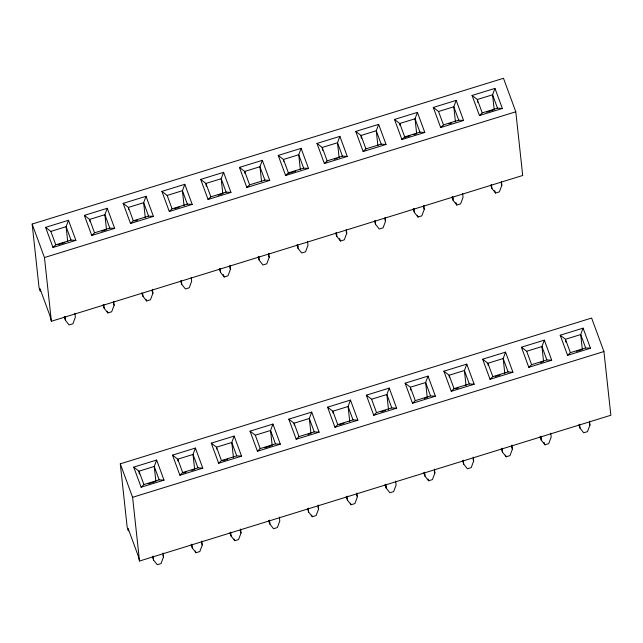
<?xml version="1.0" encoding="UTF-8"?>
<svg xmlns="http://www.w3.org/2000/svg" width="643" height="643" viewBox="0 0 643 643"><rect width="100%" height="100%" fill="white"/><g stroke="black" fill="none" stroke-linecap="round" stroke-linejoin="round"><path stroke-width="0.96" d="M68.496 220.284L75.882 240.369L52.983 247.459L45.605 227.365L68.496 220.284L66.116 226.682L67.74 241.672M107.268 208.292L114.655 228.386L91.756 235.467L84.37 215.373L107.268 208.292L104.881 214.69L106.513 229.68L101.747 231.159M146.033 196.3L153.42 216.394L130.529 223.475L123.143 203.381L146.033 196.3L143.654 202.706L145.286 217.696M184.806 184.308L192.193 204.402L169.294 211.483L161.907 191.389L184.806 184.308L182.419 190.714L184.051 205.704M223.571 172.316L230.958 192.41L208.067 199.491L200.68 179.397L223.571 172.316L221.192 178.722L222.824 193.712L218.049 195.183M262.344 160.324L269.73 180.418L246.832 187.499L239.445 167.405L262.344 160.324L259.957 166.73L261.588 181.72M156.635 460.05L164.021 480.136L141.122 487.217L133.736 467.131L156.635 460.05L154.248 466.448L155.879 481.438M301.109 148.34L308.495 168.426L285.605 175.507L278.218 155.421L301.109 148.34L298.73 154.738L300.361 169.728M195.4 448.058L202.786 468.144L179.895 475.225L172.509 455.14L195.4 448.058L193.021 454.456L194.652 469.446L191.783 470.33M339.882 136.348L347.268 156.442L324.369 163.523L316.983 143.429L339.882 136.348L337.503 142.746L339.126 157.736M234.173 436.067L241.559 456.16L218.66 463.241L211.274 443.148L234.173 436.067L231.785 442.464L233.417 457.454M378.647 124.356L386.033 144.45L363.142 151.531L355.756 131.437L378.647 124.356L376.268 130.762L377.899 145.744M272.937 424.075L280.324 444.168L257.433 451.249L250.047 431.156L272.937 424.075L270.558 430.48L272.19 445.47M417.42 112.364L424.806 132.458L401.907 139.539L394.521 119.445L417.42 112.364L415.04 118.77L416.664 133.76L413.803 134.644M311.71 412.083L319.097 432.176L296.198 439.257L288.811 419.164L311.71 412.083L309.323 418.489L310.955 433.478L308.093 434.363M456.184 100.372L463.571 120.466L440.68 127.547L433.294 107.453L456.184 100.372L453.805 106.778L455.437 121.768M350.475 400.091L357.862 420.184L334.971 427.265L327.584 407.172L350.475 400.091L348.096 406.497L349.728 421.486M494.957 88.38L502.344 108.474L479.445 115.555L472.058 95.461L494.957 88.38L492.578 94.786L494.202 109.776M389.248 388.099L396.635 408.192L373.736 415.274L366.349 395.18L389.248 388.099L386.869 394.505L388.493 409.495M428.013 376.115L435.399 396.201L412.509 403.282L405.122 383.196L428.013 376.115L425.634 382.513L427.265 397.503L424.404 398.387M466.786 364.123L474.172 384.217L451.273 391.298L443.887 371.204L466.786 364.123L464.407 370.521L466.03 385.511M505.551 352.131L512.937 372.225L490.046 379.306L482.66 359.212L505.551 352.131L503.172 358.529L504.803 373.519M544.324 340.139L551.71 360.233L528.811 367.314L521.425 347.22L544.324 340.139L541.945 346.545L543.568 361.535L540.707 362.419M583.088 328.147L590.475 348.241L567.584 355.322L560.198 335.228L583.088 328.147L580.709 334.553L582.341 349.543M113.698 301.278L114.124 305.24L111.681 311.775L107.863 312.956L104.206 308.31L102.976 304.959M152.463 289.294L152.897 293.248L150.454 299.783L146.636 300.964L142.979 296.319L141.741 292.967M230.009 265.31L230.435 269.264L227.992 275.807L224.174 276.988L220.517 272.335L219.279 268.983M268.774 253.318L269.208 257.272L266.757 263.815L262.947 264.996L259.282 260.343L258.052 256.999M163.065 553.036L163.491 556.991L161.047 563.533L157.23 564.715L153.573 560.061L152.343 556.717L153.564 558.261M201.83 541.044L202.264 545.007L199.82 551.541L196.002 552.723L192.345 548.069L191.108 544.725M346.312 229.334L346.746 233.296L344.294 239.831L340.485 241.012L336.819 236.359L335.59 233.015L336.811 234.566M240.603 529.052L241.029 533.015L238.585 539.549L234.775 540.731L231.11 536.085L229.881 532.734M385.085 217.35L385.511 221.305L383.067 227.839L379.249 229.021L375.592 224.375L374.363 221.023M423.85 205.358L424.284 209.313L421.832 215.847L418.022 217.029L414.357 212.383L413.127 209.031M318.14 505.076L318.574 509.031L316.123 515.573L312.313 516.747L308.648 512.101L307.418 508.75M501.387 181.374L501.821 185.329L499.37 191.871L495.56 193.053L491.895 188.399L490.665 185.047M434.451 469.101L434.877 473.063L432.434 479.598L428.616 480.779L424.959 476.125L423.729 472.782L424.943 474.333M473.216 457.109L473.65 461.071L471.198 467.606L467.389 468.787L463.724 464.133L462.494 460.79M511.989 445.125L512.415 449.079L509.971 455.614L506.154 456.795L502.496 452.15L501.267 448.798M589.527 421.141L589.952 425.095L587.509 431.638L583.691 432.811L580.034 428.166L578.804 424.814M52.983 247.459L55.772 244.798L71.035 240.08L75.882 240.369M91.756 235.467L94.545 232.806L109.808 228.088L114.655 228.386M130.529 223.475L133.31 220.814L148.581 216.096L153.42 216.394M169.294 211.483L172.083 208.83L187.346 204.104L192.193 204.402M208.067 199.491L210.856 196.838L226.119 192.112L230.958 192.41M246.832 187.499L249.621 184.846L264.884 180.128L269.73 180.418M285.605 175.507L288.394 172.854L303.657 168.136L308.495 168.426M324.369 163.523L327.158 160.863L342.422 156.145L347.268 156.442M363.142 151.531L365.931 148.871L381.195 144.153L386.033 144.45M401.907 139.539L404.696 136.887L419.959 132.161L424.806 132.458M440.68 127.547L443.469 124.895L458.732 120.169L463.571 120.466M479.445 115.555L482.234 112.903L497.497 108.177L502.344 108.474M141.122 487.217L143.911 484.565L159.175 479.847L164.021 480.136M179.895 475.225L182.676 472.573L197.948 467.855L202.786 468.144M218.66 463.241L221.449 460.581L236.712 455.863L241.559 456.16M257.433 451.249L260.222 448.589L275.485 443.871L280.324 444.168M296.198 439.257L298.987 436.605L314.25 431.879L319.097 432.176M334.971 427.265L337.76 424.613L353.023 419.887L357.862 420.184M373.736 415.274L376.525 412.621L391.788 407.903L396.635 408.192M412.509 403.282L415.298 400.629L430.561 395.911L435.399 396.201M451.273 391.298L454.062 388.637L469.326 383.919L474.172 384.217M490.046 379.306L492.835 376.645L508.099 371.927L512.937 372.225M528.811 367.314L531.6 364.661L546.863 359.935L551.71 360.233M567.584 355.322L570.373 352.669L585.636 347.943L590.475 348.241M32.15 224.061L503.485 78.285L515.79 111.778L522.711 175.483L51.384 321.259L49.728 315.174L40.059 288.868L40.3 291.118L39.07 287.775L32.15 224.061L44.455 257.554L51.384 321.259M45.605 227.365L50.853 231.408L66.116 226.682L71.035 240.08M161.907 191.389L167.156 195.432L182.419 190.714L187.346 204.104M433.294 107.453L438.542 111.496L453.805 106.778L458.732 120.169M472.058 95.461L477.315 99.504L492.578 94.786L497.497 108.177M58.208 244.621L64.879 242.556M134.789 220.935L137.65 220.051M174.51 208.654L179.284 207.175M288.908 173.272L295.587 171.207M334.36 159.215L337.221 158.331M405.219 137.297L409.985 135.826M448.758 123.834L451.619 122.95M486.574 112.139L493.253 110.074M44.455 257.554L515.79 111.778M453.114 198.591L451.9 197.039L453.13 200.391L456.787 205.037L460.605 203.863L463.048 197.321L462.622 193.366M120.289 463.828L591.616 318.052L603.93 351.536L610.85 415.249L139.515 561.026L137.859 554.941L128.19 528.634L128.439 530.885L127.21 527.533L120.289 463.828L132.595 497.312L139.515 561.026M250.047 431.156L255.295 435.198L270.558 430.48L275.485 443.871M366.349 395.18L371.606 399.223L386.869 394.505L391.788 407.903M521.425 347.22L526.681 351.263L541.945 346.545L546.863 359.935M560.198 335.228L565.446 339.271L580.709 334.553L585.636 347.943M148.244 483.801L154.923 481.736M183.199 472.991L186.06 472.107M222.92 460.701L227.694 459.231M264.554 447.825L271.233 445.76M339.231 424.734L343.997 423.255M380.865 411.858L385.631 410.379M455.541 388.758L458.403 387.874M495.263 376.476L500.029 374.998M576.618 351.311L581.385 349.84M132.595 497.312L603.93 351.536M346.191 496.758L347.421 500.109L351.078 504.763L354.896 503.582L357.339 497.039L356.913 493.085M541.253 438.357L540.032 436.806L541.261 440.158L544.926 444.803L548.736 443.622L551.188 437.087L550.754 433.133M394.521 119.445L399.777 123.488L404.696 136.887M355.756 131.437L361.004 135.48L365.931 148.871M316.983 143.429L322.239 147.472L327.158 160.863M278.218 155.421L283.467 159.464L288.394 172.854M239.445 167.405L244.694 171.448L249.621 184.846M482.66 359.212L487.908 363.255L492.835 376.645M200.68 179.397L205.929 183.44L210.856 196.838M443.887 371.204L449.144 375.247L454.062 388.637M405.122 383.196L410.371 387.239L415.298 400.629M123.143 203.381L128.391 207.424L133.31 220.814M84.37 215.373L89.618 219.416L94.545 232.806M327.584 407.172L332.833 411.215L337.76 424.613M288.811 419.164L294.06 423.207L298.987 436.605M211.274 443.148L216.522 447.19L221.449 460.581M172.509 455.14L177.757 459.182L182.676 472.573M133.736 467.131L138.984 471.166L143.911 484.565M298.039 246.558L296.825 245.007L298.055 248.351L301.712 253.004L305.529 251.823L307.973 245.288L307.547 241.326M386.178 486.317L384.956 484.774L386.186 488.117L389.851 492.771L393.661 491.59L396.112 485.047L395.678 481.093M181.736 282.526L180.514 280.975L181.744 284.327L185.409 288.972L189.219 287.799L191.662 281.256L191.236 277.302M269.867 522.293L268.645 520.742L269.883 524.093L273.54 528.739L277.358 527.557L279.801 521.023L279.375 517.068M65.425 318.502L64.204 316.951L65.441 320.294L69.098 324.948L72.916 323.767L75.36 317.232L74.926 313.27M477.315 99.504L482.234 112.903M565.446 339.271L570.373 352.669M501.202 183.657L501.821 185.329M589.342 423.424L589.952 425.095M494.636 190.537L495.56 193.053M438.542 111.496L443.469 124.895M526.681 351.263L531.6 364.661M455.863 202.529L456.787 205.037M544.002 442.296L544.926 444.803M419.959 132.161L415.04 118.77L399.777 123.488L399.978 125.361M508.099 371.927L503.172 358.529L487.908 363.255L488.109 365.128M423.359 206.805L424.284 209.313M511.49 446.563L512.415 449.079M417.403 215.357L418.022 217.029M505.543 455.123L506.154 456.795M381.195 144.153L376.268 130.762L361.004 135.48L361.31 138.293M469.326 383.919L464.407 370.521L449.144 375.247L449.344 377.119M384.9 219.633L385.511 221.305M473.031 459.391L473.65 461.071M342.422 156.145L337.503 142.746L322.239 147.472L322.537 150.277M430.561 395.911L425.634 382.513L410.371 387.239L410.676 390.044M346.127 231.617L346.746 233.296M434.266 471.383L434.877 473.063M339.56 238.505L340.485 241.012M428.005 479.107L428.616 480.779M303.657 168.136L298.73 154.738L283.467 159.464L283.667 161.337M371.606 399.223L376.525 412.621M264.884 180.128L259.957 166.73L244.694 171.448L244.903 173.329M353.023 419.887L348.096 406.497L332.833 411.215L333.034 413.087M268.589 255.601L269.208 257.272M356.415 494.531L357.034 496.203M350.467 503.083L351.078 504.763M226.119 192.112L221.192 178.722L205.929 183.44L206.234 186.253M314.25 431.879L309.323 418.489L294.06 423.207L294.269 425.079M229.816 267.592L230.435 269.264M317.955 507.359L318.574 509.031M223.25 274.473L224.174 276.988M311.694 515.075L312.313 516.747M167.156 195.432L172.083 208.83M255.295 435.198L260.222 448.589M148.581 216.096L143.654 202.706L128.391 207.424L128.592 209.296M236.712 455.863L231.785 442.464L216.522 447.19L216.731 449.063M151.973 290.732L152.897 293.248M240.112 530.499L241.029 533.015M146.017 299.292L146.636 300.964M234.156 539.059L234.775 540.731M109.808 228.088L104.881 214.69L89.618 219.416L89.827 221.288M197.948 467.855L193.021 454.456L177.757 459.182L177.958 461.055M113.514 303.56L114.124 305.24M201.645 543.327L202.264 545.007M107.252 311.284L107.863 312.956M195.384 551.051L196.002 552.723M159.175 479.847L154.248 466.448L138.984 471.166L139.29 473.979M50.853 231.408L55.772 244.798M162.88 555.319L163.491 556.991M579.6 424.211L580.034 428.166M565.551 340.211L565.752 342.084M540.835 436.195L541.261 440.158M491.469 184.445L491.895 188.399M477.411 100.445L477.62 102.317M502.062 448.187L502.496 452.15M452.696 196.436L453.13 200.391M463.298 460.179L463.724 464.133M413.931 208.42L414.357 212.383M424.525 472.171L424.959 476.125M375.158 220.412L375.592 224.375M385.76 484.163L386.186 488.117M336.393 232.404L336.819 236.359M346.987 496.155L347.421 500.109M297.621 244.396L298.055 248.351M308.222 508.147L308.648 512.101M258.856 256.388L259.282 260.343M269.449 520.131L269.883 524.093M220.083 268.38L220.517 272.335M230.684 532.123L231.11 536.085M181.318 280.372L181.744 284.327M191.911 544.115L192.345 548.069M142.65 293.345L142.979 296.319M153.147 556.107L153.573 560.061M103.78 304.348L104.206 308.31M65.007 316.34L65.441 320.294"/></g></svg>
